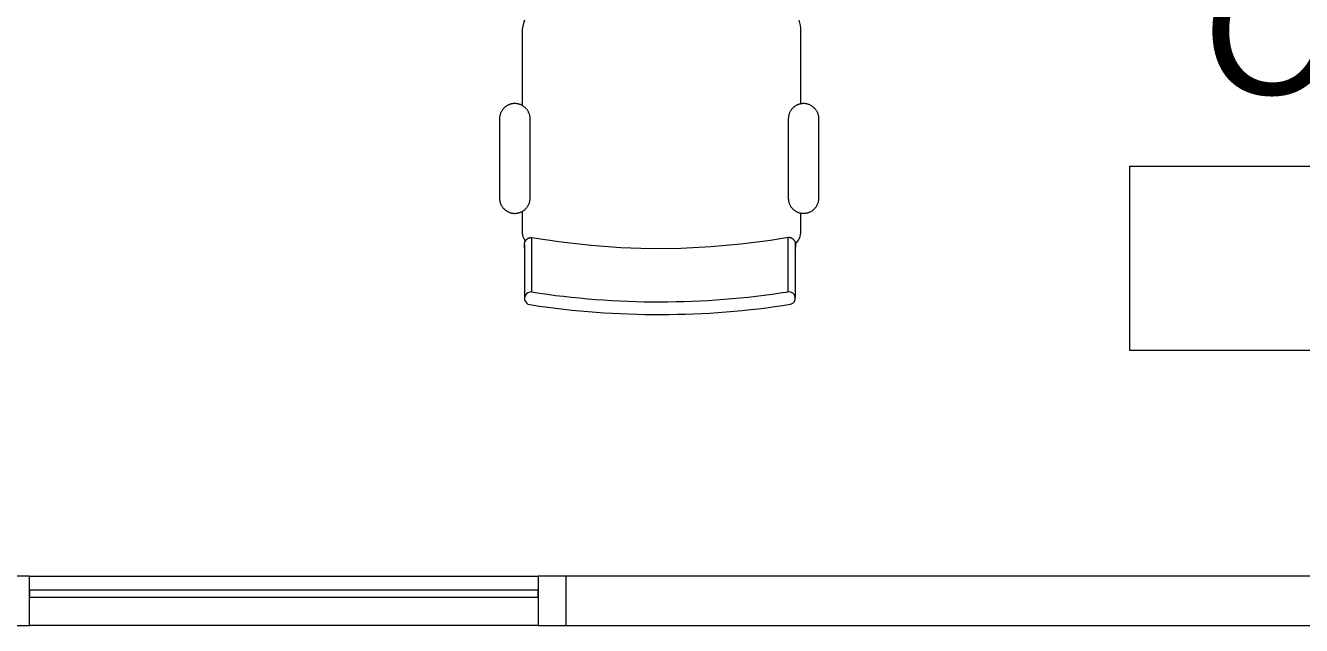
# Model space of a CAD drawing. Header units: inches. Extents: x 1 to 4637, y -664 to 702.
# Drawn here: x 1738 to 1828.3, y -430.7 to -388.2 of the extents above; entities that cross this region are included whole.
import ezdxf

# ---------------------------------------------------------------- set-up
doc = ezdxf.new("R2010")
doc.units = ezdxf.units.IN
doc.header["$MEASUREMENT"] = 0
for name, color, linetype, lineweight in [('A-AREA-IDEN', 2, 'Continuous', 20), ('A-DOOR', 31, 'Continuous', 9), ('A-DOOR-FRAM', 31, 'Continuous', 9), ('A-GLAZ', 151, 'Continuous', 9), ('I-FURN', 30, 'Continuous', 9), ('I-WALL', 2, 'Continuous', 9)]:
    doc.layers.add(name, color=color, linetype=linetype, lineweight=lineweight)
doc.styles.add('Arial', font='arial.ttf', dxfattribs={"height": 9})

# ---------------------------------------------------------------- blocks, each defined once
blk = doc.blocks.new('Single-Flush - With Sidelight - 36_ x 96_-2457194-New Construction - Tel_Data_Elec Plan')
at = {"layer": 'A-DOOR', "color": 250, "lineweight": 20}
for p, q in [((-16, 37.75), (-18, 37.75)), ((-18, 1.75), (-18, 37.75)), ((-16, 37.75), (-16, 1.75)), ((-16, 1.75), (-18, 1.75))]:
    blk.add_line(p, q, dxfattribs=at)
at = {"layer": 'A-DOOR'}
blk.add_arc((-18, 1.75), 36, 360, 90, dxfattribs=at)
at = {"layer": 'A-DOOR-FRAM', "color": 250, "lineweight": 20}
blk.add_line((58, -1.75), (58, 1.75), dxfattribs=at)
at = {"layer": 'A-GLAZ', "color": 250, "lineweight": 20}
for p, q in [((56, 0.75), (20, 0.75)), ((20, 0.75), (20, 0.25)), ((20, 0.25), (56, 0.25)), ((56, 0.25), (56, 0.75))]:
    blk.add_line(p, q, dxfattribs=at)
blk = doc.blocks.new('Conf Table - Rect - Seats 10 - 10 x 4 - 3D - Typical-1548269-New Construction - Tel_Data_Elec Plan')
at = {"layer": 'I-FURN'}
for p, q in [((-90.99, 11.512), (-96.598, 11.512)), ((-99.39, 9.241), (-103.251, 9.241)), ((-97.542, 9.912), (-98.914, 9.912)), ((-96.598, 9.343), (-90.99, 9.343)), ((-84.862, 9.912), (-90.043, 9.912)), ((-103.236, -8.93), (-99.373, -8.93)), ((-90.99, -8.936), (-96.598, -8.936)), ((-98.914, -9.831), (-97.658, -9.831)), ((-89.929, -9.831), (-84.752, -9.831)), ((-96.598, -11.1), (-90.99, -11.1))]:
    blk.add_line(p, q, dxfattribs=at)
at = {"layer": 'I-FURN', "flags": 128}
for points in [[(-96.598, 11.512), (-96.642, 11.511), (-96.685, 11.508), (-96.728, 11.504), (-96.771, 11.498), (-96.814, 11.49), (-96.856, 11.481), (-96.898, 11.469), (-96.939, 11.457), (-96.98, 11.442), (-97.021, 11.426), (-97.06, 11.408), (-97.099, 11.389), (-97.137, 11.368), (-97.174, 11.346), (-97.211, 11.322), (-97.246, 11.297), (-97.28, 11.27), (-97.313, 11.243), (-97.345, 11.213), (-97.376, 11.183), (-97.406, 11.151), (-97.434, 11.118), (-97.461, 11.084), (-97.486, 11.049), (-97.511, 11.013), (-97.533, 10.976), (-97.554, 10.938), (-97.574, 10.9), (-97.592, 10.86), (-97.609, 10.82), (-97.624, 10.78), (-97.637, 10.738), (-97.649, 10.697), (-97.658, 10.654), (-97.667, 10.612), (-97.673, 10.569), (-97.678, 10.526), (-97.681, 10.483), (-97.682, 10.439), (-97.682, 10.396), (-97.68, 10.353), (-97.676, 10.309), (-97.67, 10.266), (-97.663, 10.224), (-97.654, 10.181), (-97.643, 10.139), (-97.631, 10.098), (-97.617, 10.057), (-97.601, 10.016), (-97.584, 9.976), (-97.565, 9.937), (-97.545, 9.899), (-97.523, 9.862), (-97.5, 9.825), (-97.475, 9.79), (-97.449, 9.755), (-97.421, 9.722), (-97.392, 9.689), (-97.362, 9.658), (-97.331, 9.628), (-97.298, 9.599), (-97.264, 9.572), (-97.23, 9.546), (-97.194, 9.522), (-97.157, 9.499), (-97.12, 9.477), (-97.081, 9.457), (-97.042, 9.438), (-97.002, 9.421), (-96.962, 9.406), (-96.92, 9.392), (-96.879, 9.38), (-96.837, 9.37), (-96.794, 9.361), (-96.751, 9.354), (-96.708, 9.349), (-96.665, 9.346), (-96.622, 9.344), (-96.598, 9.343)], [(-90.99, 9.343), (-90.947, 9.344), (-90.903, 9.347), (-90.86, 9.351), (-90.817, 9.357), (-90.775, 9.365), (-90.732, 9.375), (-90.69, 9.386), (-90.649, 9.398), (-90.608, 9.413), (-90.568, 9.429), (-90.528, 9.447), (-90.489, 9.466), (-90.451, 9.487), (-90.414, 9.509), (-90.378, 9.533), (-90.343, 9.558), (-90.308, 9.585), (-90.275, 9.613), (-90.243, 9.642), (-90.212, 9.672), (-90.183, 9.704), (-90.155, 9.737), (-90.128, 9.771), (-90.102, 9.806), (-90.078, 9.842), (-90.055, 9.879), (-90.034, 9.917), (-90.014, 9.955), (-89.996, 9.995), (-89.98, 10.035), (-89.965, 10.075), (-89.952, 10.117), (-89.94, 10.158), (-89.93, 10.201), (-89.922, 10.243), (-89.915, 10.286), (-89.91, 10.329), (-89.907, 10.372), (-89.906, 10.416), (-89.906, 10.459), (-89.909, 10.502), (-89.912, 10.546), (-89.918, 10.589), (-89.925, 10.631), (-89.934, 10.674), (-89.945, 10.716), (-89.957, 10.757), (-89.971, 10.798), (-89.987, 10.839), (-90.004, 10.879), (-90.023, 10.918), (-90.044, 10.956), (-90.065, 10.993), (-90.089, 11.03), (-90.114, 11.066), (-90.14, 11.1), (-90.167, 11.134), (-90.196, 11.166), (-90.226, 11.197), (-90.258, 11.227), (-90.29, 11.256), (-90.324, 11.283), (-90.359, 11.309), (-90.395, 11.333), (-90.431, 11.356), (-90.469, 11.378), (-90.507, 11.398), (-90.546, 11.417), (-90.586, 11.434), (-90.627, 11.449), (-90.668, 11.463), (-90.71, 11.475), (-90.752, 11.485), (-90.794, 11.494), (-90.837, 11.501), (-90.88, 11.506), (-90.923, 11.51), (-90.967, 11.511), (-90.99, 11.512)], [(-99.896, 9.748), (-99.926, 9.748), (-100.017, 9.748), (-100.168, 9.748), (-100.38, 9.748), (-100.652, 9.748), (-100.983, 9.748), (-101.372, 9.748), (-101.82, 9.748), (-102.326, 9.748), (-102.889, 9.748), (-103.507, 9.748), (-103.708, 9.748)], [(-99.389, 9.241), (-99.708, 7.141), (-99.943, 5.031), (-100.094, 2.912), (-100.16, 0.79), (-100.141, -1.334), (-100.037, -3.455), (-99.848, -5.57), (-99.575, -7.676), (-99.371, -8.93)], [(-100.098, 9.748), (-99.972, 9.748), (-99.906, 9.748), (-99.896, 9.748)], [(-99.896, 9.748), (-99.876, 9.747), (-99.855, 9.746), (-99.835, 9.744), (-99.815, 9.741), (-99.795, 9.738), (-99.775, 9.733), (-99.756, 9.728), (-99.736, 9.722), (-99.717, 9.715), (-99.698, 9.708), (-99.68, 9.699), (-99.662, 9.69), (-99.644, 9.681), (-99.626, 9.67), (-99.609, 9.659), (-99.593, 9.647), (-99.577, 9.635), (-99.561, 9.622), (-99.546, 9.608), (-99.532, 9.594), (-99.518, 9.579), (-99.505, 9.564), (-99.492, 9.548), (-99.48, 9.531), (-99.469, 9.515), (-99.458, 9.497), (-99.448, 9.48), (-99.439, 9.462), (-99.431, 9.443), (-99.423, 9.424), (-99.416, 9.405), (-99.41, 9.386), (-99.404, 9.366), (-99.4, 9.347), (-99.396, 9.327), (-99.393, 9.307), (-99.391, 9.287), (-99.389, 9.266), (-99.389, 9.246), (-99.389, 9.241)], [(-99.371, -8.93), (-99.372, -8.95), (-99.373, -8.97), (-99.375, -8.991), (-99.378, -9.011), (-99.382, -9.031), (-99.386, -9.051), (-99.391, -9.07), (-99.397, -9.09), (-99.404, -9.109), (-99.411, -9.128), (-99.42, -9.146), (-99.429, -9.164), (-99.438, -9.182), (-99.449, -9.199), (-99.46, -9.216), (-99.472, -9.233), (-99.484, -9.249), (-99.497, -9.265), (-99.511, -9.28), (-99.525, -9.294), (-99.54, -9.308), (-99.556, -9.321), (-99.571, -9.334), (-99.588, -9.346), (-99.605, -9.357), (-99.622, -9.368), (-99.64, -9.377), (-99.658, -9.387), (-99.676, -9.395), (-99.695, -9.403), (-99.714, -9.41), (-99.733, -9.416), (-99.753, -9.421), (-99.773, -9.426), (-99.793, -9.43), (-99.813, -9.433), (-99.833, -9.435), (-99.853, -9.437), (-99.873, -9.437), (-99.879, -9.437)], [(-96.598, -8.936), (-96.642, -8.937), (-96.685, -8.939), (-96.728, -8.944), (-96.771, -8.95), (-96.813, -8.957), (-96.856, -8.967), (-96.897, -8.978), (-96.939, -8.991), (-96.98, -9.005), (-97.02, -9.021), (-97.059, -9.039), (-97.098, -9.058), (-97.136, -9.079), (-97.173, -9.101), (-97.209, -9.125), (-97.245, -9.15), (-97.279, -9.177), (-97.312, -9.204), (-97.344, -9.234), (-97.375, -9.264), (-97.404, -9.296), (-97.432, -9.329), (-97.459, -9.362), (-97.485, -9.397), (-97.509, -9.433), (-97.532, -9.47), (-97.553, -9.508), (-97.572, -9.547), (-97.59, -9.586), (-97.607, -9.626), (-97.622, -9.667), (-97.635, -9.708), (-97.647, -9.749), (-97.657, -9.792), (-97.665, -9.834), (-97.671, -9.877), (-97.676, -9.92), (-97.679, -9.963), (-97.68, -10.006), (-97.68, -10.05), (-97.678, -10.093), (-97.674, -10.136), (-97.668, -10.179), (-97.661, -10.222), (-97.652, -10.264), (-97.642, -10.306), (-97.629, -10.347), (-97.615, -10.388), (-97.6, -10.429), (-97.582, -10.468), (-97.564, -10.507), (-97.543, -10.546), (-97.521, -10.583), (-97.498, -10.619), (-97.473, -10.655), (-97.447, -10.689), (-97.42, -10.723), (-97.391, -10.755), (-97.361, -10.786), (-97.329, -10.816), (-97.297, -10.845), (-97.263, -10.872), (-97.229, -10.898), (-97.193, -10.922), (-97.156, -10.945), (-97.119, -10.967), (-97.08, -10.987), (-97.041, -11.005), (-97.001, -11.022), (-96.961, -11.038), (-96.92, -11.051), (-96.878, -11.063), (-96.836, -11.074), (-96.794, -11.082), (-96.751, -11.089), (-96.708, -11.095), (-96.665, -11.098), (-96.622, -11.1), (-96.598, -11.1)], [(-90.99, -11.1), (-90.947, -11.099), (-90.904, -11.097), (-90.861, -11.092), (-90.818, -11.086), (-90.775, -11.079), (-90.733, -11.069), (-90.691, -11.058), (-90.65, -11.045), (-90.609, -11.031), (-90.569, -11.015), (-90.529, -10.997), (-90.49, -10.978), (-90.452, -10.957), (-90.415, -10.935), (-90.379, -10.911), (-90.344, -10.886), (-90.31, -10.859), (-90.277, -10.832), (-90.245, -10.802), (-90.214, -10.772), (-90.184, -10.74), (-90.156, -10.707), (-90.129, -10.674), (-90.104, -10.639), (-90.08, -10.603), (-90.057, -10.566), (-90.036, -10.528), (-90.016, -10.489), (-89.998, -10.45), (-89.982, -10.41), (-89.967, -10.369), (-89.953, -10.328), (-89.942, -10.287), (-89.932, -10.244), (-89.924, -10.202), (-89.917, -10.159), (-89.912, -10.116), (-89.909, -10.073), (-89.908, -10.03), (-89.908, -9.986), (-89.911, -9.943), (-89.914, -9.9), (-89.92, -9.857), (-89.927, -9.814), (-89.936, -9.772), (-89.947, -9.73), (-89.959, -9.689), (-89.973, -9.648), (-89.989, -9.607), (-90.006, -9.568), (-90.025, -9.529), (-90.045, -9.491), (-90.067, -9.453), (-90.09, -9.417), (-90.115, -9.381), (-90.141, -9.347), (-90.169, -9.313), (-90.198, -9.281), (-90.228, -9.25), (-90.259, -9.22), (-90.292, -9.191), (-90.325, -9.164), (-90.36, -9.138), (-90.396, -9.114), (-90.432, -9.091), (-90.47, -9.069), (-90.508, -9.049), (-90.547, -9.031), (-90.587, -9.014), (-90.628, -8.998), (-90.669, -8.985), (-90.71, -8.973), (-90.752, -8.962), (-90.795, -8.954), (-90.837, -8.947), (-90.88, -8.941), (-90.923, -8.938), (-90.967, -8.936), (-90.99, -8.936)], [(-103.692, -9.437), (-103.057, -9.437), (-102.477, -9.437), (-101.953, -9.437), (-101.487, -9.437), (-101.079, -9.437), (-100.73, -9.437), (-100.44, -9.437), (-100.21, -9.437), (-100.04, -9.437), (-99.931, -9.437), (-99.882, -9.437), (-99.879, -9.437)], [(-99.879, -9.437), (-99.909, -9.437), (-100, -9.437), (-100.081, -9.437)]]:
    blk.add_lwpolyline(points, dxfattribs=at)
at = {"layer": 'I-FURN'}
for centre, radius, start, end in [((-98.914, 8.594), 1.319, 90, 125.72267), ((-84.862, 7.493), 2.419, 68.94535, 90), ((-98.914, -8.512), 1.319, 222.18734, 270), ((-84.752, -7.533), 2.298, 270, 289.25136)]:
    blk.add_arc(centre, radius, start, end, dxfattribs=at)
for centre, major_axis, ratio, start_param, end_param in [((-56.194, 0.205), (0, 54.092), 0.899459, 1.402966, 1.74368), ((-56.194, 0.205), (0, 53.092), 0.899459, 1.399774, 1.74371), ((-103.708, 9.241), (0, 0.507), 0.899459, 4.712389, 7.853982), ((-100.098, 9.241), (0, 0.507), 0.99468, 6.021386, 6.283185), ((-103.692, -8.93), (0, 0.507), 0.899459, 1.913366, 4.712389), ((-100.081, -8.93), (0, 0.507), 0.99468, 2.996027, 3.185649)]:
    blk.add_ellipse(centre, major_axis=major_axis, ratio=ratio, start_param=start_param, end_param=end_param, dxfattribs=at)
blk = doc.blocks.new('FORM Room Tag - Name _ Number-2260771-New Construction - Tel_Data_Elec Plan')
at = {"layer": 'A-AREA-IDEN'}
for p, q in [((-0.24443, -0.02311), (-0.24443, -0.15886)), ((-0.24443, -0.02311), (0.2515, -0.02311)), ((0.2515, -0.02311), (0.2515, -0.15886)), ((-0.24443, -0.15886), (0.2515, -0.15886))]:
    blk.add_line(p, q, dxfattribs=at)

msp = doc.modelspace()

# ---------------------------------------------------------------- linework, layer by layer
at = {"layer": 'I-WALL', "color": 250, "lineweight": 20}
for p, q in [((1738.251, -427.228), (1736.251, -427.228)), ((1738.251, -430.728), (1738.251, -427.228)), ((1871.001, -427.228), (1774.251, -427.228)), ((1774.251, -427.228), (1774.251, -430.728)), ((1736.251, -430.728), (1738.251, -430.728)), ((1774.251, -430.728), (1922.751, -430.728))]:
    msp.add_line(p, q, dxfattribs=at)
at = {"layer": 'I-WALL', "lineweight": 13}
for p, q in [((1738.251, -427.228), (1774.251, -427.228)), ((1774.251, -430.728), (1738.251, -430.728))]:
    msp.add_line(p, q, dxfattribs=at)

# ---------------------------------------------------------------- block references
at = {"layer": 'A-AREA-IDEN', "xscale": 95.99999999999994, "yscale": 95.99999999999994, "zscale": 95.99999999999994}
msp.add_blockref('FORM Room Tag - Name _ Number-2260771-New Construction - Tel_Data_Elec Plan', (1839.603, -395.967), dxfattribs=at)
at = {"layer": 'A-DOOR', "lineweight": 13}
msp.add_blockref('Single-Flush - With Sidelight - 36_ x 96_-2457194-New Construction - Tel_Data_Elec Plan', (1718.251, -428.978), dxfattribs=at)
at = {"layer": 'I-FURN', "rotation": 89.9999999999999}
msp.add_blockref('Conf Table - Rect - Seats 10 - 10 x 4 - 3D - Typical-1548269-New Construction - Tel_Data_Elec Plan', (1783.036, -303.852), dxfattribs=at)

# ---------------------------------------------------------------- texts
at = {"layer": 'A-AREA-IDEN', "lineweight": 9, "insert": (1821.359, -384.131), "char_height": 9, "width": 43.935, "attachment_point": 1, "style": 'Arial'}
msp.add_mtext('CONF', dxfattribs=at)

doc.saveas('drawing.dxf')
